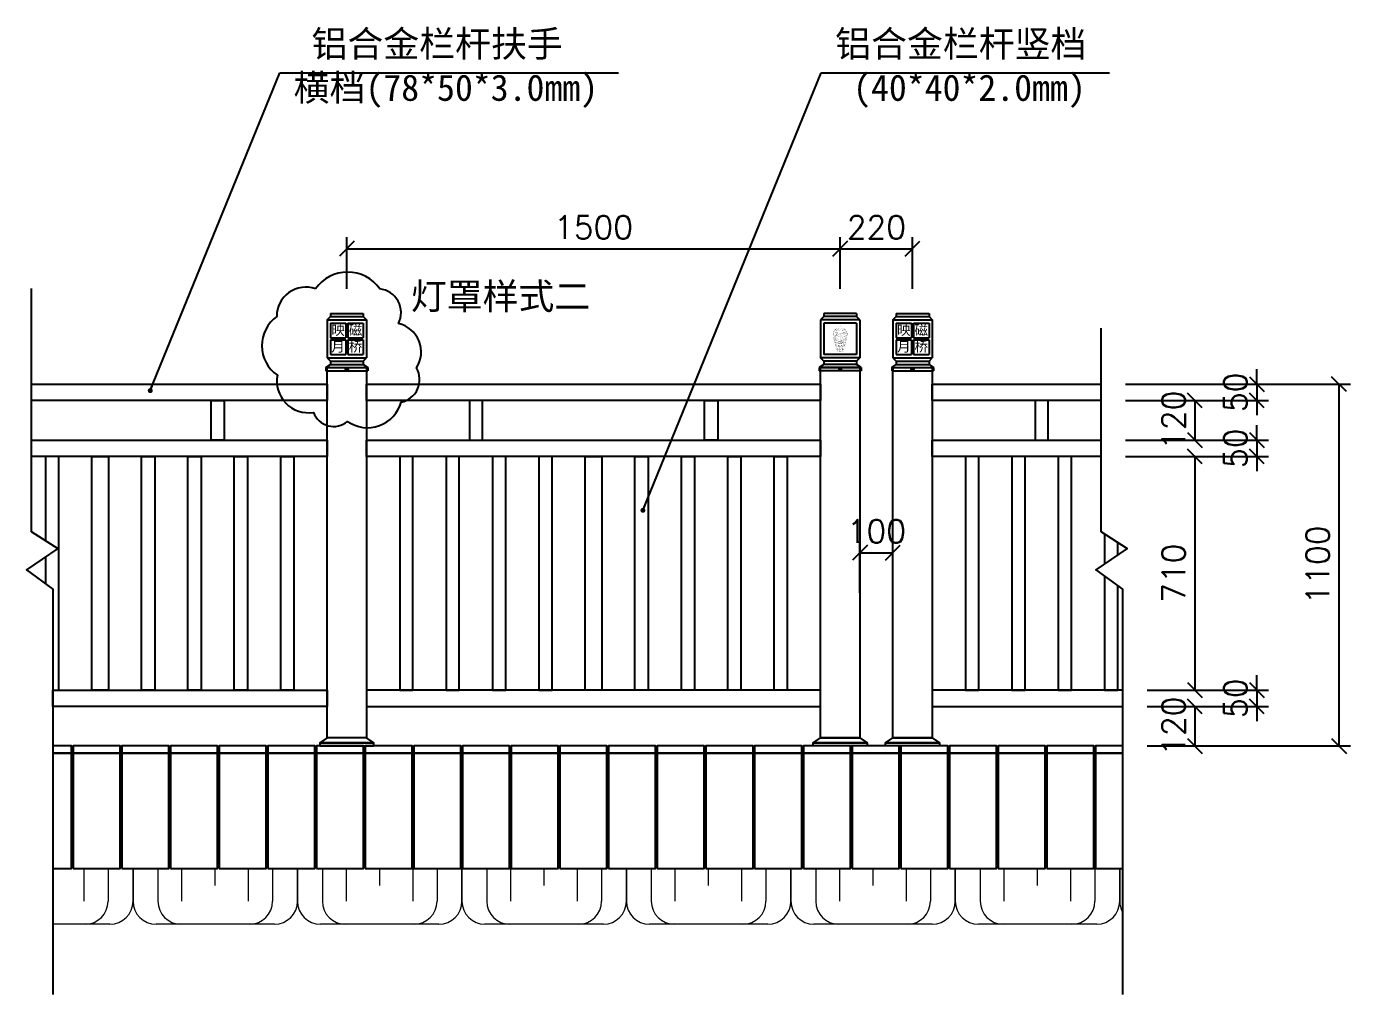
# Model space of a CAD drawing. Extents: x 36536 to 256213, y 18389 to 106449.
# Drawn here: x 248540 to 252565, y 96782 to 99724 of the extents above; entities that cross this region are included whole.
import ezdxf

# ---------------------------------------------------------------- set-up
doc = ezdxf.new("R2010")
doc.units = 0
doc.header["$LTSCALE"] = 1000
doc.header["$MEASUREMENT"] = 0
doc.layers.add('FT', color=251, linetype='Continuous', lineweight=18)
for name, color, linetype in [('浮栈道码头木地板', 26, 'Continuous'), ('码头标注', 3, 'Continuous'), ('防腐木面板', 36, 'Continuous')]:
    doc.layers.add(name, color=color, linetype=linetype)
doc.styles.get("Standard").update_dxf_attribs({"font": 'simplex.shx', "bigfont": 'hztxt.shx'})
doc.styles.add('黑体', font='simhei.ttf', dxfattribs={"width": 0.8})
doc.dimstyles.new('ISO-25', dxfattribs={"dimtxt": 2.5, "dimasz": 2.5, "dimexe": 1.25, "dimexo": 0.625, "dimtad": 1, "dimtxsty": 'Standard', "dimcen": 2.5, "dimadec": 0, "dimazin": 0, "dimtfac": 1, "dimtmove": 0, "dimatfit": 3, "dimfxl": 1, "dimarcsym": 0})

# ---------------------------------------------------------------- blocks, each defined once
blk = doc.blocks.new('ftcm')
at = {"layer": 'FT', "color": 7}
for p, q in [((-250, 170), (-250, 70)), ((-174.3, 170), (-174.3, 70)), ((-101.4, 70), (-101.4, 170)), ((0, 117.8), (0, 170)), ((101.4, 70), (101.4, 170)), ((174.3, 170), (174.3, 70)), ((250, 70), (250, 170)), ((180, 0), (-180, 0))]:
    blk.add_line(p, q, dxfattribs=at)
for centre, start, end in [((-180, 70), 180, 270), ((-104.3, 70), 180, 270), ((104.3, 70), 270, 0), ((180, 70), 270, 0)]:
    blk.add_arc(centre, 70, start, end, dxfattribs=at)
blk = doc.blocks.new('灯头2')
at = {"layer": '浮栈道码头木地板'}
for p, q in [((-50, 165), (50, 165)), ((-50, 165), (-50, 155)), ((50, 165), (50, 155)), ((-60, 145), (-50, 155)), ((-60, 145), (60, 145)), ((-60, 145), (-60, 30)), ((-50, 155), (50, 155)), ((-50, 135), (50, 135)), ((-50, 135), (-50, 40)), ((50, 155), (60, 145)), ((50, 135), (50, 40)), ((60, 145), (60, 30)), ((-63.5, 0), (-50, 10)), ((-63.5, 0), (63.5, 0)), ((-63.5, 0), (-63.5, -10)), ((-60.5, 0), (-60.5, -10)), ((-60, 30), (60, 30)), ((-60, 30), (-50, 20)), ((-50, 40), (50, 40)), ((-50, 20), (50, 20)), ((-50, 20), (-50, 10)), ((-50, 10), (50, 10)), ((50, 20), (60, 30)), ((50, 20), (50, 10)), ((50, 10), (63.5, 0)), ((60.5, 0), (60.5, -10)), ((63.5, 0), (63.5, -10)), ((-63.5, -10), (63.5, -10))]:
    blk.add_line(p, q, dxfattribs=at)
at = {"layer": '浮栈道码头木地板', "const_width": 0.35}
for points in [[(-5.6, 125.6, -0.2191), (5.5, 125.8, 0.212202)], [(-5.6, 125.6, -0.080018), (-4.1, 124.6, 0.504677)], [(-4.1, 124.6, -0.649793), (-5.5, 119.9, -44.314871)], [(4.3, 124.6, 0.649793), (5.7, 119.9, 44.314871)], [(5.8, 125.6, 0.080018), (4.3, 124.6, -0.504677)], [(-5.5, 119.9, 0.214846), (-17.4, 113.6, 0.172341), (-21.2, 102, 0.056556), (-19.2, 87.4, -0.027625)], [(-21.1, 99.2, -0.543009), (-16.5, 94.6, 0.197761), (-16.2, 92.9, -0.191264), (-15.7, 90.1, -0.456277), (-17.2, 89.3, 0.265562), (-18.4, 89.1, 0.43388)], [(-21, 105.3, -0.807913), (-19.1, 104.9, 0.636301), (-18.5, 104.7, -0.46307), (-16.5, 104.4, 1.087178), (-16.1, 104.7, -0.465036), (-13.5, 105, 0.265954), (-10.9, 104.4, 0.059328), (-8.8, 105.2, -0.487147), (-9.4, 102.9, 0.085946), (-11.8, 101.3, 0.083698), (-13.6, 99, 0.146453), (-13.8, 98, -0.332662), (-14.5, 96.7, 0.143108), (-16.4, 95.2, 1.84595)], [(-21, 97.8, -0.863953), (-20.4, 92.9, -4.138903)], [(-20.2, 108.4, 0.164718), (20.5, 108.2, 0.135536)], [(-19.8, 109.5, 0.164565), (20.1, 109.3, 0.161974)], [(-19.7, 89.4, -0.397121), (-17.2, 87.3, -0.39213), (-18, 86.2, 9.94903)], [(-19.2, 87.4, 0.041435), (-13.5, 67.1, -0.096732), (-10.8, 51.3, 0.013025)], [(-19.1, 86.8, -0.564266), (-17.6, 85.6, 0.317598), (-15.7, 81.9, 0.579237), (-14.1, 83, 0.772273), (-15, 83.2, -0.747505), (-16.1, 83.4, 0.16361), (-16.8, 84.9, -0.777618), (-15.4, 87.1, -0.159305), (-14, 86, 0.145124), (-13.1, 85.3, -0.246251), (-11.9, 84, 0.181401), (-11.1, 82.7, -0.678078), (-11.6, 80.5, 0.750349), (-11.7, 79.7, 0.045182), (-9.5, 79, 0.091473), (-6.8, 78.8, 1.295234), (-7.1, 79.6, -0.559874), (-8.6, 80.2, -0.370677), (-7.9, 81.2, -0.276845), (-3.9, 80.3, -0.515649), (-4.1, 79, 0.954199), (-3.9, 78.5, 0.12921), (-2, 79.9, -0.51435), (-0.3, 79.8, 0.334488), (0.9, 79.3, -0.468024), (3.6, 77.5, -0.514775), (0.6, 74.9, 0.063837), (-1.1, 75.1, -0.857469), (-1.5, 77, -0.187476), (-0.2, 76.9, 0.834709), (0.6, 78.1, 0.347366), (-2, 78.3, -0.205815), (-7.5, 77.5, 0.499756), (-8.1, 77, 0.400325), (-6.7, 75.6, -0.336371), (-5.5, 74.7, 0.7672)], [(-16.5, 114.7, 0.142102), (17.1, 114.2, 0.135536)], [(-15.6, 115.6, 0.162374), (-9.2, 116.9, 0.162374)], [(-15.6, 115.6, 0.135536), (15.9, 115.1, -0.126642)], [(-8.4, 92.6, 0.290317), (-12.6, 93.7, 0.269453), (-13.8, 92.3, -0.239654), (-14.2, 91.9, 0.682215), (-14, 88.3, -0.341664), (-13.6, 87.7, 0.704618), (-10.6, 86.4, 0.523199)], [(-4.7, 95.4, 0.439413), (-8.1, 100.3, 0.212644), (-8.8, 100.1, -0.338457), (-9.3, 100.1, 0.481226), (-13.3, 98.8, 0.193037), (-13.3, 97.6, -0.307258), (-13.5, 96.8, 0.470743), (-13, 93.5, 0.316766)], [(-5.9, 88, 0.381577), (-10.2, 85.8, 0.266044), (-9.9, 84.3, 0.164938), (-9.5, 84.1, -0.445542), (-9.3, 83.6, 0.705409), (-7.2, 81.9, -0.334182), (-6.2, 81.8, 0.367899), (-3.8, 81.7, -0.194725)], [(-9.2, 116.9, 0.341432), (-7.5, 113.8, 0.230981), (-1.1, 117.1, -2.877517)], [(-1.7, 97.8, 0.35157), (-2.1, 102.5, 0.350168), (-3.7, 102.8, -0.446929), (-3.9, 102.9, 0.615281), (-6.6, 103, -0.524517), (-7.1, 103, 0.667431), (-8.6, 102.5, 0.060659), (-8.5, 100.3, 0.401902)], [(-6.1, 93.1, 0.726585), (-7.3, 89.3, 0.076913), (-5.2, 88.2, 0.28008), (-1.6, 89.1, -0.407473)], [(-4.3, 94.3, -0.791013), (-2.9, 91.6, 2.658579)], [(-0.6, 87, 0.521633), (-3.7, 81.6, 0.499693), (-2.4, 81.3, -0.489941), (-1.6, 81.2, 0.511621), (1.2, 80.8, -0.390189), (2.1, 80.8, 0.501422), (4.4, 81.4, 0.392415), (3.2, 85, 0.005477)], [(-2.1, 96.1, 0.875106), (-2.6, 94.9, -0.141232), (-2.3, 94.6, 1.040408), (-1.5, 95, -0.050519), (-1.8, 95.8, 0.176287), (-2.1, 96.1, -3.43107)], [(-2.4, 102.8, -0.807512), (-1, 103.7, 0.511973), (-0.5, 103.8, -0.748042), (1.7, 103.5, 0.396883), (2.5, 102.9, -0.503118), (3.7, 101.5, -0.811083)], [(-1, 92.5, 0.37792), (-1, 91.1, -0.52653), (-1.6, 89.1, -4.52219)], [(-0.7, 97, 0.644345), (-1.2, 96.2, 0.55631), (-0.9, 96.2, -0.826378), (-0.3, 95.7, 0.422419), (-0.3, 95.4, 0.486973), (0.5, 95.6, 0.238065), (0.4, 96.6, 0.297092), (-0.7, 97, 9.55757)], [(-1.1, 117.1, 0.207035), (3.6, 113.3, 0.293306), (6.8, 116.2, 0.181635), (12.6, 114.3, 0.176108), (12.4, 116.8, 0.220266), (16.3, 115.1, 0.394405)], [(2.4, 91.2, 0.458784), (1.5, 89.6, 0.22067), (2.2, 88.9, -0.775307), (1.9, 87.3, 18.854748)], [(1.6, 97.3, -0.314103), (5.7, 102.3, -0.342871), (6.8, 101.9, 0.601721), (7.4, 101.9, -0.85889), (9.7, 101.2, 0.578442), (10.2, 100.8, -0.64544), (11.6, 99.5, -0.277259), (9.2, 97.5, 0.302484), (5.9, 94.6, 1.284588)], [(4.1, 95.6, -0.644345), (3.8, 94.7, -0.55631), (3.6, 95, 0.826378), (2.8, 95.1, -0.422419), (2.5, 95, -0.486973), (2.3, 95.7, -0.238065), (3.1, 96.2, -0.297092), (4.1, 95.6, -9.55757)], [(4.2, 94, -0.875106), (3.6, 92.8, 0.141232), (3.1, 92.8, -1.040408), (3, 93.8, 0.050519), (3.8, 94, -0.176287), (4.2, 94, 3.43107)], [(3.2, 87.1, 0.860837), (8.4, 91.4, 0.557722)], [(14.5, 83.4, 0.317833), (11.4, 81.7, -0.30916), (10.4, 81.1, 0.29151), (8.3, 80, -0.247352), (6.1, 78.6, -0.343221), (4.8, 79.5, -0.363902), (5.1, 80.3, 0.791338), (6, 76.1, 0.071962), (12.6, 77, 0.230084), (15.6, 79.7, -0.408837), (17.9, 80.7, -16.483841)], [(9.1, 86.1, -0.582233), (11.6, 84.2, -0.23605), (11.1, 83.5, 0.154545), (10.4, 82.7, -0.34358), (7.7, 81.3, 0.316306), (6.8, 80.9, -0.615846), (4.3, 81.1, -662.28068)], [(20.9, 106.7, 0.24759), (19.2, 105, -0.547266), (18.1, 104.7, 0.463158), (15.5, 104.4, -0.069783), (11.8, 104.9, 0.202675), (5.3, 104, -0.443561), (12.3, 99.7, 0.253486), (13.8, 97.9, -0.179324), (15, 96.8, 0.659551), (17.8, 96.9, -0.44819), (21.2, 98.3, 1.606747)], [(5.7, 119.9, -0.214846), (17.6, 113.6, -0.172341), (21.4, 102, -0.056556), (19.4, 87.4, 0.027625)], [(10.6, 98.1, -0.536763), (12.5, 97.1, 0.437893), (13.1, 96.7, -0.715107), (14.9, 93.5, 0.51571), (15, 92.7, -0.463597), (15.6, 91, -0.181276), (14.2, 90.2, 0.864568)], [(10.7, 90.9, -0.53418), (14.4, 89.8, -0.250046), (14.3, 89.1, 0.554661), (14.4, 88.7, -0.640614), (13.8, 85.8, 0.544589), (13.5, 85.2, -0.742255), (11.6, 84, -3.475951)], [(19.4, 87.4, -0.041435), (13.7, 67.1, 0.096732), (11, 51.3, -0.013025)], [(17.2, 88.3, 0.286096), (15.7, 86.3, -0.283543), (15, 85.4, 0.553183), (14.6, 83.3, 0.320525), (17.6, 82.9, 0.42635), (18.1, 84.8, -0.600707), (19.3, 86.8, -65.614913)], [(17.1, 96.1, 0.317699), (16.6, 93.4, -0.289808), (16.3, 91.8, 0.452695), (16.9, 88.5, 0.39924), (18.7, 88.8, 0.046814), (20.3, 91.6, 1.765645)], [(-17.1, 78.5, 0.247359), (17.3, 78.5, 0.247359)], [(-16.7, 77, 0.232706), (16.9, 77)], [(-14.7, 70.6, 0.17688), (14.9, 70.7, 0.17688)], [(-14.2, 69.3, 0.166197), (14.4, 69.3)], [(-13.1, 66.2, -0.13591), (-12.8, 68.8, -0.211512), (-5.6, 48.8, -413.15697)], [(-13.1, 76.7, 0.42205), (-11.1, 77.5, 0.410106), (-11.5, 78.3, -0.481656), (-11.6, 78.8, -0.342056), (-11.1, 79, -0.349064), (-9.4, 76.1, -0.45657), (-10.1, 75.7, -7.287272)], [(-10.8, 51.3, 0.161778), (0.1, 48.1, 0.161778)], [(-10.2, 65.6, -0.174041), (-9, 67.8, -0.212259), (-6.5, 62.7, -0.027863)], [(-6.5, 49.1, -0.125634), (-5.3, 67.2, -0.168858), (-1.1, 57.6, -0.077519), (-1.8, 48.1, 0.114794)], [(-2.4, 48.2, -0.231241), (0.1, 66.9, -8.219114)], [(2.5, 48.2, 0.231241), (0.1, 66.9, 8.219114)], [(11, 51.3, -0.161778), (0.1, 48.1, -0.161778)], [(6.7, 49.1, 0.125634), (5.5, 67.2, 0.168858), (1.3, 57.6, 0.077519), (2, 48.1, -0.114794)], [(13.3, 66.2, 0.13591), (13, 68.8, 0.211512), (5.8, 48.8, 413.15697)], [(10.4, 65.6, 0.174041), (9.2, 67.8, 0.212259), (6.7, 62.7, 0.027863)]]:
    blk.add_lwpolyline(points, format="xyb", dxfattribs=at)
at = {"layer": '浮栈道码头木地板'}
blk.add_lwpolyline([(4, -5), (4, -5, -0.414214), (1.5, -7.5), (-1.5, -7.5, -0.414214), (-4, -5), (-4, -5, -0.414214), (-1.5, -2.5), (1.5, -2.5, -0.414214)], format="xyb", close=True, dxfattribs=at)
blk = doc.blocks.new('灯头1')
at = {"layer": '浮栈道码头木地板'}
for p, q in [((-50, 165), (50, 165)), ((-50, 165), (-50, 155)), ((50, 165), (50, 155)), ((-60, 145), (-50, 155)), ((-60, 145), (60, 145)), ((-60, 145), (-60, 30)), ((-50, 155), (50, 155)), ((-50, 135), (-3, 135)), ((-50, 135), (-50, 90.5)), ((-3, 135), (-3, 90.5)), ((3, 135), (50, 135)), ((3, 135), (3, 90.5)), ((50, 155), (60, 145)), ((50, 135), (50, 90.5)), ((60, 145), (60, 30)), ((-50, 90.5), (-3, 90.5)), ((-50, 84.5), (-50, 40)), ((-50, 84.5), (-3, 84.5)), ((-3, 84.5), (-3, 40)), ((3, 90.5), (50, 90.5)), ((3, 84.5), (50, 84.5)), ((3, 84.5), (3, 40)), ((50, 84.5), (50, 40)), ((-63.5, 0), (-50, 10)), ((-63.5, 0), (63.5, 0)), ((-63.5, 0), (-63.5, -10)), ((-60.5, 0), (-60.5, -10)), ((-60, 30), (60, 30)), ((-60, 30), (-50, 20)), ((-50, 40), (-3, 40)), ((-50, 20), (50, 20)), ((-50, 20), (-50, 10)), ((-50, 10), (50, 10)), ((3, 40), (50, 40)), ((50, 20), (60, 30)), ((50, 20), (50, 10)), ((50, 10), (63.5, 0)), ((60.5, 0), (60.5, -10)), ((63.5, 0), (63.5, -10)), ((-63.5, -10), (63.5, -10))]:
    blk.add_line(p, q, dxfattribs=at)
blk.add_lwpolyline([(4, -5), (4, -5, -0.4142136), (1.5, -7.5), (-1.5, -7.5, -0.4142136), (-4, -5), (-4, -5, -0.4142136), (-1.5, -2.5), (1.5, -2.5, -0.4142136)], format="xyb", close=True, dxfattribs=at)
at = {"layer": '浮栈道码头木地板', "char_height": 30, "width": 180.5698, "attachment_point": 5}
for s, insert in [('{\\fSTXinwei|b0|i0|c134|p2;映}', (-26.5, 112.75)), ('{\\fSTXinwei|b0|i0|c134|p2;磁}', (26.5, 112.75)), ('{\\fSTXinwei|b0|i0|c134|p2;月}', (-26.5, 62.25)), ('{\\fSTXinwei|b0|i0|c134|p2;桥}', (26.5, 62.25))]:
    blk.add_mtext(s, dxfattribs=dict(at, insert=insert))
blk = doc.blocks.new('_Oblique')
at = {"color": 0, "linetype": 'ByBlock', "lineweight": -2}
blk.add_line((-0.5, -0.5), (0.5, 0.5), dxfattribs=at)
blk = doc.blocks.new('*D582')
at = {"layer": 'Defpoints', "color": 0, "transparency": 16777216}
for p in [(251173.8, 98124.6), (251073.8, 97928), (251173.8, 97928)]:
    blk.add_point(p, dxfattribs=at)
at = {"layer": '码头标注', "color": 0, "lineweight": -2, "transparency": 16777216}
for p, q in [((251073.8, 98003), (251073.8, 98159.6)), ((251173.8, 98003), (251173.8, 98159.6)), ((251073.8, 98124.6), (251173.8, 98124.6))]:
    blk.add_line(p, q, dxfattribs=at)
at = {"layer": '码头标注', "color": 0, "lineweight": -2, "transparency": 16777216, "xscale": 45, "yscale": 45, "zscale": 45, "rotation": 180}
blk.add_blockref('_Oblique', (251073.8, 98124.6), dxfattribs=at)
at = {"layer": '码头标注', "color": 0, "lineweight": -2, "transparency": 16777216, "xscale": 45, "yscale": 45, "zscale": 45}
blk.add_blockref('_Oblique', (251173.8, 98124.6), dxfattribs=at)
at = {"layer": '码头标注', "color": 7, "transparency": 16777216, "insert": (251123.8, 98189.6), "char_height": 70, "attachment_point": 5}
blk.add_mtext('100', dxfattribs=at)
blk = doc.blocks.new('*D593')
at = {"layer": 'Defpoints', "color": 0, "transparency": 16777216}
for p in [(251806, 98637.1), (251806, 98587.1), (252280.5, 98587.1)]:
    blk.add_point(p, dxfattribs=at)
at = {"layer": '码头标注', "color": 0, "lineweight": -2, "transparency": 16777216}
for p, q in [((252280.5, 98637.1), (252280.5, 98682.1)), ((251881, 98637.1), (252315.5, 98637.1)), ((252280.5, 98637.1), (252280.5, 98587.1)), ((251881, 98587.1), (252315.5, 98587.1)), ((252280.5, 98587.1), (252280.5, 98542.1))]:
    blk.add_line(p, q, dxfattribs=at)
at = {"layer": '码头标注', "color": 0, "lineweight": -2, "transparency": 16777216, "xscale": 45, "yscale": 45, "zscale": 45}
for p, rotation in [((252280.5, 98637.1), 270), ((252280.5, 98587.1), 90)]:
    blk.add_blockref('_Oblique', p, dxfattribs=dict(at, rotation=rotation))
at = {"layer": '码头标注', "color": 7, "transparency": 16777216, "insert": (252215.5, 98612.1), "char_height": 70, "attachment_point": 5, "rotation": 90}
blk.add_mtext('50', dxfattribs=at)
blk = doc.blocks.new('*D583')
at = {"layer": 'Defpoints', "color": 0, "transparency": 16777216}
for p in [(251806, 98587.1), (251806, 98467.1), (252092.1, 98467.1)]:
    blk.add_point(p, dxfattribs=at)
at = {"layer": '码头标注', "color": 0, "lineweight": -2, "transparency": 16777216}
for p, q in [((251881, 98587.1), (252127.1, 98587.1)), ((252092.1, 98587.1), (252092.1, 98467.1)), ((251881, 98467.1), (252127.1, 98467.1))]:
    blk.add_line(p, q, dxfattribs=at)
at = {"layer": '码头标注', "color": 0, "lineweight": -2, "transparency": 16777216, "xscale": 45, "yscale": 45, "zscale": 45}
for p, rotation in [((252092.1, 98587.1), 90), ((252092.1, 98467.1), 270)]:
    blk.add_blockref('_Oblique', p, dxfattribs=dict(at, rotation=rotation))
at = {"layer": '码头标注', "color": 7, "transparency": 16777216, "insert": (252027.1, 98527.1), "char_height": 70, "attachment_point": 5, "rotation": 90}
blk.add_mtext('120', dxfattribs=at)
blk = doc.blocks.new('*D584')
at = {"layer": 'Defpoints', "color": 0, "transparency": 16777216}
for p in [(251806, 98467.1), (251806, 98417.1), (252280.5, 98417.1)]:
    blk.add_point(p, dxfattribs=at)
at = {"layer": '码头标注', "color": 0, "lineweight": -2, "transparency": 16777216}
for p, q in [((252280.5, 98467.1), (252280.5, 98512.1)), ((251881, 98467.1), (252315.5, 98467.1)), ((252280.5, 98467.1), (252280.5, 98417.1)), ((251881, 98417.1), (252315.5, 98417.1)), ((252280.5, 98417.1), (252280.5, 98372.1))]:
    blk.add_line(p, q, dxfattribs=at)
at = {"layer": '码头标注', "color": 0, "lineweight": -2, "transparency": 16777216, "xscale": 45, "yscale": 45, "zscale": 45}
for p, rotation in [((252280.5, 98467.1), 270), ((252280.5, 98417.1), 90)]:
    blk.add_blockref('_Oblique', p, dxfattribs=dict(at, rotation=rotation))
at = {"layer": '码头标注', "color": 7, "transparency": 16777216, "insert": (252215.5, 98442.1), "char_height": 70, "attachment_point": 5, "rotation": 90}
blk.add_mtext('50', dxfattribs=at)
blk = doc.blocks.new('*D585')
at = {"layer": 'Defpoints', "color": 0, "transparency": 16777216}
for p in [(251871.8, 97657.1), (251871.8, 97537.1), (252092.1, 97537.1)]:
    blk.add_point(p, dxfattribs=at)
at = {"layer": '码头标注', "color": 0, "lineweight": -2, "transparency": 16777216}
for p, q in [((251946.8, 97657.1), (252127.1, 97657.1)), ((252092.1, 97657.1), (252092.1, 97537.1)), ((251946.8, 97537.1), (252127.1, 97537.1))]:
    blk.add_line(p, q, dxfattribs=at)
at = {"layer": '码头标注', "color": 0, "lineweight": -2, "transparency": 16777216, "xscale": 45, "yscale": 45, "zscale": 45}
for p, rotation in [((252092.1, 97657.1), 90), ((252092.1, 97537.1), 270)]:
    blk.add_blockref('_Oblique', p, dxfattribs=dict(at, rotation=rotation))
at = {"layer": '码头标注', "color": 7, "transparency": 16777216, "insert": (252027.1, 97597.1), "char_height": 70, "attachment_point": 5, "rotation": 90}
blk.add_mtext('120', dxfattribs=at)
blk = doc.blocks.new('*D586')
at = {"layer": 'Defpoints', "color": 0, "transparency": 16777216}
for p in [(251871.8, 97707.1), (251871.8, 97657.1), (252280.5, 97657.1)]:
    blk.add_point(p, dxfattribs=at)
at = {"layer": '码头标注', "color": 0, "lineweight": -2, "transparency": 16777216}
for p, q in [((252280.5, 97707.1), (252280.5, 97752.1)), ((251946.8, 97707.1), (252315.5, 97707.1)), ((252280.5, 97707.1), (252280.5, 97657.1)), ((251946.8, 97657.1), (252315.5, 97657.1)), ((252280.5, 97657.1), (252280.5, 97612.1))]:
    blk.add_line(p, q, dxfattribs=at)
at = {"layer": '码头标注', "color": 0, "lineweight": -2, "transparency": 16777216, "xscale": 45, "yscale": 45, "zscale": 45}
for p, rotation in [((252280.5, 97707.1), 270), ((252280.5, 97657.1), 90)]:
    blk.add_blockref('_Oblique', p, dxfattribs=dict(at, rotation=rotation))
at = {"layer": '码头标注', "color": 7, "transparency": 16777216, "insert": (252215.5, 97682.1), "char_height": 70, "attachment_point": 5, "rotation": 90}
blk.add_mtext('50', dxfattribs=at)
blk = doc.blocks.new('*D587')
at = {"layer": 'Defpoints', "color": 0, "transparency": 16777216}
for p in [(251806, 98417.1), (251871.8, 97707.1), (252092.1, 97707.1)]:
    blk.add_point(p, dxfattribs=at)
at = {"layer": '码头标注', "color": 0, "lineweight": -2, "transparency": 16777216}
for p, q in [((251881, 98417.1), (252127.1, 98417.1)), ((252092.1, 98417.1), (252092.1, 97707.1)), ((251946.8, 97707.1), (252127.1, 97707.1))]:
    blk.add_line(p, q, dxfattribs=at)
at = {"layer": '码头标注', "color": 0, "lineweight": -2, "transparency": 16777216, "xscale": 45, "yscale": 45, "zscale": 45}
for p, rotation in [((252092.1, 98417.1), 90), ((252092.1, 97707.1), 270)]:
    blk.add_blockref('_Oblique', p, dxfattribs=dict(at, rotation=rotation))
at = {"layer": '码头标注', "color": 7, "transparency": 16777216, "insert": (252027.1, 98062.1), "char_height": 70, "attachment_point": 5, "rotation": 90}
blk.add_mtext('710', dxfattribs=at)
blk = doc.blocks.new('*D589')
at = {"layer": 'Defpoints', "color": 0, "transparency": 16777216}
for p in [(251013.8, 99048.7), (249513.8, 98852.1), (251013.8, 98852.1)]:
    blk.add_point(p, dxfattribs=at)
at = {"layer": '码头标注', "color": 0, "lineweight": -2, "transparency": 16777216}
for p, q in [((249513.8, 98927.1), (249513.8, 99083.7)), ((251013.8, 98927.1), (251013.8, 99083.7)), ((249513.8, 99048.7), (251013.8, 99048.7))]:
    blk.add_line(p, q, dxfattribs=at)
at = {"layer": '码头标注', "color": 0, "lineweight": -2, "transparency": 16777216, "xscale": 45, "yscale": 45, "zscale": 45, "rotation": 180}
blk.add_blockref('_Oblique', (249513.8, 99048.7), dxfattribs=at)
at = {"layer": '码头标注', "color": 0, "lineweight": -2, "transparency": 16777216, "xscale": 45, "yscale": 45, "zscale": 45}
blk.add_blockref('_Oblique', (251013.8, 99048.7), dxfattribs=at)
at = {"layer": '码头标注', "color": 7, "transparency": 16777216, "insert": (250263.8, 99113.7), "char_height": 70, "attachment_point": 5}
blk.add_mtext('1500', dxfattribs=at)
blk = doc.blocks.new('*D591')
at = {"layer": 'Defpoints', "color": 0, "transparency": 16777216}
for p in [(251233.8, 99048.7), (251013.8, 98852.1), (251233.8, 98852.1)]:
    blk.add_point(p, dxfattribs=at)
at = {"layer": '码头标注', "color": 0, "lineweight": -2, "transparency": 16777216}
for p, q in [((251013.8, 98927.1), (251013.8, 99083.7)), ((251233.8, 98927.1), (251233.8, 99083.7)), ((251013.8, 99048.7), (251233.8, 99048.7))]:
    blk.add_line(p, q, dxfattribs=at)
at = {"layer": '码头标注', "color": 0, "lineweight": -2, "transparency": 16777216, "xscale": 45, "yscale": 45, "zscale": 45, "rotation": 180}
blk.add_blockref('_Oblique', (251013.8, 99048.7), dxfattribs=at)
at = {"layer": '码头标注', "color": 0, "lineweight": -2, "transparency": 16777216, "xscale": 45, "yscale": 45, "zscale": 45}
blk.add_blockref('_Oblique', (251233.8, 99048.7), dxfattribs=at)
at = {"layer": '码头标注', "color": 7, "transparency": 16777216, "insert": (251123.8, 99113.7), "char_height": 70, "attachment_point": 5}
blk.add_mtext('220', dxfattribs=at)
blk = doc.blocks.new('*D592')
at = {"layer": 'Defpoints', "color": 0, "transparency": 16777216}
for p in [(251806, 98637.1), (251871.8, 97537.1), (252530.2, 97537.1)]:
    blk.add_point(p, dxfattribs=at)
at = {"layer": '码头标注', "color": 0, "lineweight": -2, "transparency": 16777216}
for p, q in [((251881, 98637.1), (252565.2, 98637.1)), ((252530.2, 98637.1), (252530.2, 97537.1)), ((251946.8, 97537.1), (252565.2, 97537.1))]:
    blk.add_line(p, q, dxfattribs=at)
at = {"layer": '码头标注', "color": 0, "lineweight": -2, "transparency": 16777216, "xscale": 45, "yscale": 45, "zscale": 45}
for p, rotation in [((252530.2, 98637.1), 90), ((252530.2, 97537.1), 270)]:
    blk.add_blockref('_Oblique', p, dxfattribs=dict(at, rotation=rotation))
at = {"layer": '码头标注', "color": 7, "transparency": 16777216, "insert": (252465.2, 98087.1), "char_height": 70, "attachment_point": 5, "rotation": 90}
blk.add_mtext('1100', dxfattribs=at)

msp = doc.modelspace()

# ---------------------------------------------------------------- linework, layer by layer
at = {"layer": 'FT', "color": 7}
for p, q in [((248715.208, 97065.086), (248715.208, 97165.086)), ((248788.035, 97165.086), (248788.035, 97065.086)), ((248863.771, 97065.086), (248863.771, 97165.086)), ((251863.771, 97165.086), (251863.771, 97065.086)), ((248793.771, 96995.086), (248620.27, 96995.086))]:
    msp.add_line(p, q, dxfattribs=at)
for centre, start, end in [((248718.035, 97065.086), 270, 0), ((248793.771, 97065.086), 270, 0), ((251933.771, 97065.086), 180, 207.703883)]:
    msp.add_arc(centre, 70, start, end, dxfattribs=at)
at = {"layer": '浮栈道码头木地板'}
for points in [[(249573.771, 97562.086), (249453.771, 97562.086), (249453.771, 98687.086), (249573.771, 98687.086)], [(251073.771, 97562.086), (250953.771, 97562.086), (250953.771, 98687.086), (251073.771, 98687.086)], [(251293.771, 97562.086), (251173.771, 97562.086), (251173.771, 98687.086), (251293.771, 98687.086)], [(250953.771, 98587.086), (249573.771, 98587.086), (249573.771, 98637.086), (250953.771, 98637.086)], [(249141.271, 98467.086), (249101.271, 98467.086), (249101.271, 98587.086), (249141.271, 98587.086)], [(249886.271, 98467.086), (249926.271, 98467.086), (249926.271, 98587.086), (249886.271, 98587.086)], [(250641.271, 98467.086), (250601.271, 98467.086), (250601.271, 98587.086), (250641.271, 98587.086)], [(251606.271, 98467.086), (251646.271, 98467.086), (251646.271, 98587.086), (251606.271, 98587.086)], [(250953.771, 98417.086), (249573.771, 98417.086), (249573.771, 98467.086), (250953.771, 98467.086)], [(248788.771, 97707.086), (248738.771, 97707.086), (248738.771, 98417.086), (248788.771, 98417.086)], [(248929.771, 97707.086), (248889.771, 97707.086), (248889.771, 98417.086), (248929.771, 98417.086)], [(249070.771, 97707.086), (249030.771, 97707.086), (249030.771, 98417.086), (249070.771, 98417.086)], [(249211.771, 97707.086), (249171.771, 97707.086), (249171.771, 98417.086), (249211.771, 98417.086)], [(249352.771, 97707.086), (249312.771, 97707.086), (249312.771, 98417.086), (249352.771, 98417.086)], [(249674.771, 97707.086), (249714.771, 97707.086), (249714.771, 98417.086), (249674.771, 98417.086)], [(249815.771, 97707.086), (249855.771, 97707.086), (249855.771, 98417.086), (249815.771, 98417.086)], [(249956.771, 97707.086), (249996.771, 97707.086), (249996.771, 98417.086), (249956.771, 98417.086)], [(250097.771, 97707.086), (250137.771, 97707.086), (250137.771, 98417.086), (250097.771, 98417.086)], [(250288.771, 97707.086), (250238.771, 97707.086), (250238.771, 98417.086), (250288.771, 98417.086)], [(250429.771, 97707.086), (250389.771, 97707.086), (250389.771, 98417.086), (250429.771, 98417.086)], [(250570.771, 97707.086), (250530.771, 97707.086), (250530.771, 98417.086), (250570.771, 98417.086)], [(250711.771, 97707.086), (250671.771, 97707.086), (250671.771, 98417.086), (250711.771, 98417.086)], [(250852.771, 97707.086), (250812.771, 97707.086), (250812.771, 98417.086), (250852.771, 98417.086)], [(251394.771, 97707.086), (251434.771, 97707.086), (251434.771, 98417.086), (251394.771, 98417.086)], [(251535.771, 97707.086), (251575.771, 97707.086), (251575.771, 98417.086), (251535.771, 98417.086)], [(251676.771, 97707.086), (251716.771, 97707.086), (251716.771, 98417.086), (251676.771, 98417.086)], [(249453.771, 97657.086), (248620.27, 97657.086), (248620.27, 97707.086), (249453.771, 97707.086)], [(249573.771, 97657.086), (250953.771, 97657.086), (250953.771, 97707.086), (249573.771, 97707.086)], [(249431.771, 97547.086), (249595.771, 97547.086), (249573.771, 97562.086), (249453.771, 97562.086)], [(249431.771, 97537.086), (249595.771, 97537.086), (249595.771, 97547.086), (249431.771, 97547.086)], [(251095.771, 97547.086), (250931.771, 97547.086), (250953.771, 97562.086), (251073.771, 97562.086)], [(251095.771, 97537.086), (250931.771, 97537.086), (250931.771, 97547.086), (251095.771, 97547.086)], [(251315.771, 97547.086), (251151.771, 97547.086), (251173.771, 97562.086), (251293.771, 97562.086)], [(251315.771, 97537.086), (251151.771, 97537.086), (251151.771, 97547.086), (251315.771, 97547.086)]]:
    msp.add_lwpolyline(points, close=True, dxfattribs=at)
for points in [[(248554.507, 98637.086), (249453.771, 98637.086), (249453.771, 98587.086), (248554.507, 98587.086)], [(251806.034, 98587.086), (251293.771, 98587.086), (251293.771, 98637.086), (251806.034, 98637.086)], [(248554.507, 98467.086), (249453.771, 98467.086), (249453.771, 98417.086), (248554.507, 98417.086)], [(251806.034, 98417.086), (251293.771, 98417.086), (251293.771, 98467.086), (251806.034, 98467.086)], [(248620.27, 97707.086), (248637.771, 97707.086), (248637.771, 98417.086), (248597.771, 98417.086), (248597.771, 98161.325)], [(251817.771, 98181.372), (251817.771, 98090.245)], [(251857.771, 98117.917), (251857.771, 98155.937)], [(248597.771, 98112.055), (248597.771, 98029.953)], [(251817.771, 98052.863), (251817.771, 97707.086), (251857.771, 97707.086), (251857.771, 98023.796)], [(251871.796, 97707.086), (251293.771, 97707.086), (251293.771, 97657.086), (251871.796, 97657.086)]]:
    msp.add_lwpolyline(points, dxfattribs=at)
at = {"layer": '码头标注'}
msp.add_lwpolyline([(249418.253, 98926.676, 0.52056705), (249300.804, 98842.572, 0.52056705), (249302.761, 98664.587, 0.52056705), (249412.38, 98551.146, 0.52056705), (249516.128, 98523.763, 0.52056705), (249678.6, 98582.44, 0.52056705), (249725.58, 98686.102, 0.52056705), (249670.77, 98821.058, 0.52056705), (249614.003, 98926.676, 0.52056705)], format="xyb", close=True, dxfattribs=at)
for points in [[(248554.507, 98927.53), (248554.507, 98188.836), (248634.88, 98137.728), (248539.891, 98072.013), (248620.27, 98013.604), (248620.27, 96781.534)], [(251806.034, 98807.525), (251806.034, 98188.836), (251886.407, 98137.728), (251791.418, 98072.013), (251871.796, 98013.604), (251871.796, 96781.534)]]:
    msp.add_lwpolyline(points, dxfattribs=at)
at = {"layer": '防腐木面板'}
for points in [[(248620.27, 97515.086), (248676.683, 97515.086), (248676.683, 97537.086), (248620.27, 97537.086)], [(251871.796, 97537.086), (251789.683, 97537.086), (251789.683, 97515.086), (251871.796, 97515.086)], [(248620.27, 97165.086), (248676.683, 97165.086), (248676.683, 97515.086), (248620.27, 97515.086)], [(251871.796, 97515.086), (251789.683, 97515.086), (251789.683, 97165.086), (251871.796, 97165.086)]]:
    msp.add_lwpolyline(points, dxfattribs=at)
for points in [[(248681.683, 97515.086), (248824.683, 97515.086), (248824.683, 97537.086), (248681.683, 97537.086)], [(248829.683, 97515.086), (248972.683, 97515.086), (248972.683, 97537.086), (248829.683, 97537.086)], [(248977.683, 97515.086), (249120.683, 97515.086), (249120.683, 97537.086), (248977.683, 97537.086)], [(249125.683, 97515.086), (249268.683, 97515.086), (249268.683, 97537.086), (249125.683, 97537.086)], [(249273.683, 97515.086), (249416.683, 97515.086), (249416.683, 97537.086), (249273.683, 97537.086)], [(249421.683, 97515.086), (249564.683, 97515.086), (249564.683, 97537.086), (249421.683, 97537.086)], [(249569.683, 97515.086), (249712.683, 97515.086), (249712.683, 97537.086), (249569.683, 97537.086)], [(249717.683, 97515.086), (249860.683, 97515.086), (249860.683, 97537.086), (249717.683, 97537.086)], [(249865.683, 97515.086), (250008.683, 97515.086), (250008.683, 97537.086), (249865.683, 97537.086)], [(250013.683, 97515.086), (250156.683, 97515.086), (250156.683, 97537.086), (250013.683, 97537.086)], [(250161.683, 97515.086), (250304.683, 97515.086), (250304.683, 97537.086), (250161.683, 97537.086)], [(250309.683, 97515.086), (250452.683, 97515.086), (250452.683, 97537.086), (250309.683, 97537.086)], [(250457.683, 97515.086), (250600.683, 97515.086), (250600.683, 97537.086), (250457.683, 97537.086)], [(250605.683, 97515.086), (250748.683, 97515.086), (250748.683, 97537.086), (250605.683, 97537.086)], [(250753.683, 97515.086), (250896.683, 97515.086), (250896.683, 97537.086), (250753.683, 97537.086)], [(250901.683, 97515.086), (251044.683, 97515.086), (251044.683, 97537.086), (250901.683, 97537.086)], [(251049.683, 97515.086), (251192.683, 97515.086), (251192.683, 97537.086), (251049.683, 97537.086)], [(251197.683, 97515.086), (251340.683, 97515.086), (251340.683, 97537.086), (251197.683, 97537.086)], [(251345.683, 97515.086), (251488.683, 97515.086), (251488.683, 97537.086), (251345.683, 97537.086)], [(251493.683, 97515.086), (251636.683, 97515.086), (251636.683, 97537.086), (251493.683, 97537.086)], [(251641.683, 97515.086), (251784.683, 97515.086), (251784.683, 97537.086), (251641.683, 97537.086)], [(248681.683, 97165.086), (248824.683, 97165.086), (248824.683, 97515.086), (248681.683, 97515.086)], [(248829.683, 97165.086), (248972.683, 97165.086), (248972.683, 97515.086), (248829.683, 97515.086)], [(248977.683, 97165.086), (249120.683, 97165.086), (249120.683, 97515.086), (248977.683, 97515.086)], [(249125.683, 97165.086), (249268.683, 97165.086), (249268.683, 97515.086), (249125.683, 97515.086)], [(249273.683, 97165.086), (249416.683, 97165.086), (249416.683, 97515.086), (249273.683, 97515.086)], [(249421.683, 97165.086), (249564.683, 97165.086), (249564.683, 97515.086), (249421.683, 97515.086)], [(249569.683, 97165.086), (249712.683, 97165.086), (249712.683, 97515.086), (249569.683, 97515.086)], [(249717.683, 97165.086), (249860.683, 97165.086), (249860.683, 97515.086), (249717.683, 97515.086)], [(249865.683, 97165.086), (250008.683, 97165.086), (250008.683, 97515.086), (249865.683, 97515.086)], [(250013.683, 97165.086), (250156.683, 97165.086), (250156.683, 97515.086), (250013.683, 97515.086)], [(250161.683, 97165.086), (250304.683, 97165.086), (250304.683, 97515.086), (250161.683, 97515.086)], [(250309.683, 97165.086), (250452.683, 97165.086), (250452.683, 97515.086), (250309.683, 97515.086)], [(250457.683, 97165.086), (250600.683, 97165.086), (250600.683, 97515.086), (250457.683, 97515.086)], [(250605.683, 97165.086), (250748.683, 97165.086), (250748.683, 97515.086), (250605.683, 97515.086)], [(250753.683, 97165.086), (250896.683, 97165.086), (250896.683, 97515.086), (250753.683, 97515.086)], [(250901.683, 97165.086), (251044.683, 97165.086), (251044.683, 97515.086), (250901.683, 97515.086)], [(251049.683, 97165.086), (251192.683, 97165.086), (251192.683, 97515.086), (251049.683, 97515.086)], [(251197.683, 97165.086), (251340.683, 97165.086), (251340.683, 97515.086), (251197.683, 97515.086)], [(251345.683, 97165.086), (251488.683, 97165.086), (251488.683, 97515.086), (251345.683, 97515.086)], [(251493.683, 97165.086), (251636.683, 97165.086), (251636.683, 97515.086), (251493.683, 97515.086)], [(251641.683, 97165.086), (251784.683, 97165.086), (251784.683, 97515.086), (251641.683, 97515.086)]]:
    msp.add_lwpolyline(points, close=True, dxfattribs=at)

# ---------------------------------------------------------------- block references
at = {"layer": 'FT'}
for p in [(249113.771, 96995.086), (249613.771, 96995.086), (250113.771, 96995.086), (250613.771, 96995.086), (251113.771, 96995.086), (251613.771, 96995.086)]:
    msp.add_blockref('ftcm', p, dxfattribs=at)
at = {"layer": '浮栈道码头木地板'}
for p in [(249513.771, 98687.086), (251233.771, 98687.086)]:
    msp.add_blockref('灯头1', p, dxfattribs=at)
at = {"layer": '浮栈道码头木地板', "xscale": -1}
msp.add_blockref('灯头2', (251013.771, 98687.086), dxfattribs=at)

# ---------------------------------------------------------------- texts
at = {"layer": '码头标注', "color": 7, "char_height": 80, "width": 3646.44288, "attachment_point": 1, "style": '黑体'}
for s, insert in [('{\\W1;\\C0; 铝合金栏杆扶手\\P横档(78*50*3.0mm)}', (249352.132, 99711.451)), ('{\\W1;\\C0;铝合金栏杆竖档\\P (40*40*2.0mm)}', (250998.481, 99711.451)), ('{\\W1;\\C0;灯罩样式二}', (249708.308, 98944.227))]:
    msp.add_mtext(s, dxfattribs=dict(at, insert=insert))

# ---------------------------------------------------------------- dimensions: what is measured, and where the dimension line sits
at = {"layer": '码头标注'}
dim = msp.add_linear_dim(base=(251013.771, 99048.668), p1=(249513.771, 98852.086), p2=(251013.771, 98852.086), dimstyle='ISO-25', override={"dimtxt": 70, "dimasz": 45, "dimexe": 35, "dimexo": 75, "dimgap": 30, "dimblk1": 'Oblique', "dimblk2": 'Oblique', "dimsah": 1, "dimclrt": 7, "dimfxl": 250}, dxfattribs=at)
dim.commit()
dim.dimension.update_dxf_attribs({"geometry": '*D589', "text_midpoint": (250263.771, 99113.668)})
for base, p1, p2, picture, middle in [((251233.771, 99048.668), (251013.771, 98852.086), (251233.771, 98852.086), '*D591', (251123.771, 99048.668)), ((251173.771, 98124.586), (251073.771, 97928.004), (251173.771, 97928.004), '*D582', (251123.771, 98124.586))]:
    dim = msp.add_linear_dim(base=base, p1=p1, p2=p2, dimstyle='ISO-25', override={"dimtxt": 70, "dimasz": 45, "dimexe": 35, "dimexo": 75, "dimgap": 30, "dimblk1": 'Oblique', "dimblk2": 'Oblique', "dimsah": 1, "dimclrt": 7, "dimfxl": 250}, dxfattribs=at)
    dim.commit()
    dim.dimension.update_dxf_attribs({"geometry": picture, "text_midpoint": middle, "dimtype": 160})
for base, p1, p2, picture, middle in [((252280.493, 98587.086), (251806.034, 98637.086), (251806.034, 98587.086), '*D593', (252280.493, 98612.086)), ((252530.222, 97537.086), (251806.034, 98637.086), (251871.796, 97537.086), '*D592', (252530.222, 98087.086)), ((252092.102, 98467.086), (251806.034, 98587.086), (251806.034, 98467.086), '*D583', (252092.102, 98527.086)), ((252280.493, 98417.086), (251806.034, 98467.086), (251806.034, 98417.086), '*D584', (252280.493, 98442.086)), ((252092.102, 97707.086), (251806.034, 98417.086), (251871.796, 97707.086), '*D587', (252092.102, 98062.086)), ((252280.493, 97657.086), (251871.796, 97707.086), (251871.796, 97657.086), '*D586', (252280.493, 97682.086)), ((252092.102, 97537.086), (251871.796, 97657.086), (251871.796, 97537.086), '*D585', (252092.102, 97597.086))]:
    dim = msp.add_linear_dim(base=base, p1=p1, p2=p2, angle=90, dimstyle='ISO-25', override={"dimtxt": 70, "dimasz": 45, "dimexe": 35, "dimexo": 75, "dimgap": 30, "dimblk1": 'Oblique', "dimblk2": 'Oblique', "dimsah": 1, "dimclrt": 7, "dimfxl": 250}, dxfattribs=at)
    dim.commit()
    dim.dimension.update_dxf_attribs({"geometry": picture, "text_midpoint": middle, "dimtype": 160})

# ---------------------------------------------------------------- leaders
for points in [[(248916.177, 98617.143), (249309.705, 99582.881), (250339.845, 99582.881)], [(250414.024, 98253.311), (250956.055, 99582.881), (251832.449, 99582.881)]]:
    msp.add_leader(points, dimstyle='ISO-25', override={"dimasz": 15, "dimtad": 0, "dimldrblk": 'Dot', "dimfxl": 250}, dxfattribs=at)

doc.saveas('drawing.dxf')
